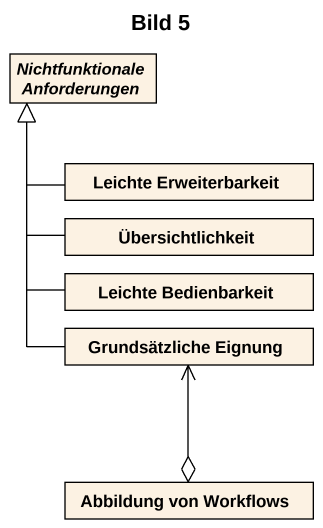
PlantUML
@startuml
title Bild 5
hide circle
hide empty members
abstract class "Nichtfunktionale Anforderungen" as Nichtfunktionale
class Übersichtlichkeit
class "Leichte Erweiterbarkeit" as Leichte_Erweiterbarkeit
class "Leichte Bedienbarkeit" as Leichte_Bedienbarkeit
class "Grundsätzliche Eignung" as Grundsätzliche_Eignung
class "Abbildung von Workflows" as Abbildung_von_Workflows
Übersichtlichkeit -up-|> Nichtfunktionale
Leichte_Erweiterbarkeit -up-|> Nichtfunktionale
Leichte_Bedienbarkeit -up-|> Nichtfunktionale
Grundsätzliche_Eignung -up-|> Nichtfunktionale
Abbildung_von_Workflows o-up-> Grundsätzliche_Eignung
@enduml
